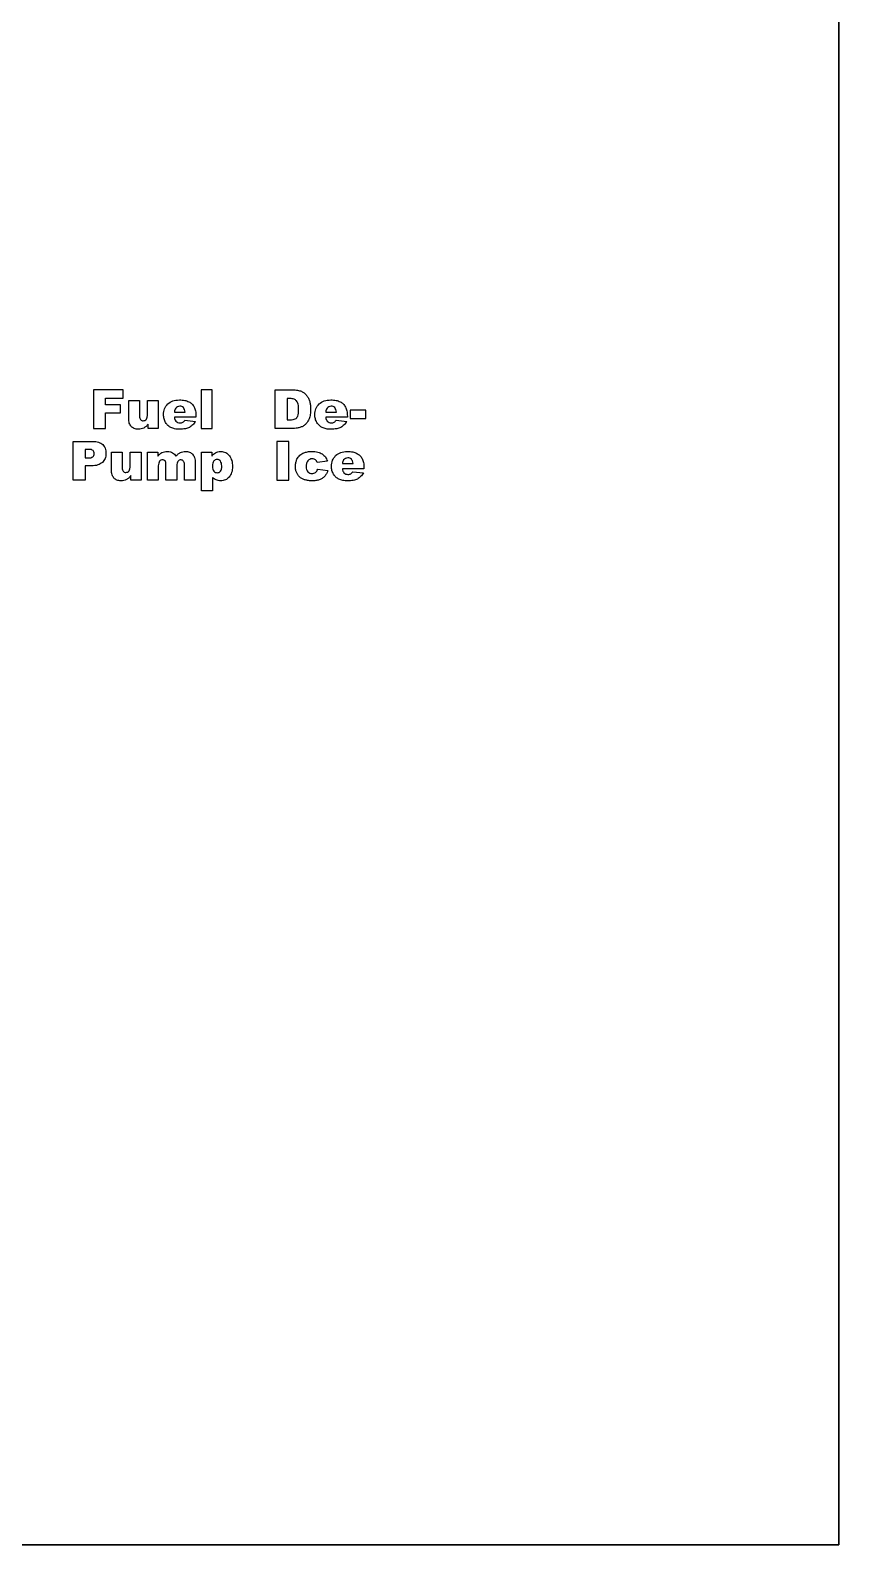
# Model space of a CAD drawing. Header units: millimetres. Extents: x 0 to 125, y 0 to 232.
# Drawn here: x 62.7 to 125.4, y 0 to 117.4 of the extents above; entities that cross this region are included whole.
import ezdxf

# ---------------------------------------------------------------- set-up
doc = ezdxf.new("R2010")
doc.units = ezdxf.units.MM
doc.layers.get('0').update_dxf_attribs({"linetype": 'CONTINUOUS'})

msp = doc.modelspace()

# ---------------------------------------------------------------- linework, layer by layer
for p, q in [((125.38, 0), (125.38, 231.5)), ((81.67, 89.5), (83.05, 89.5)), ((81.67, 86.5), (81.67, 89.5)), ((70.32, 87.29), (70.32, 88.67)), ((70.32, 88.67), (71.16, 88.67)), ((71.16, 88.67), (71.16, 87.48)), ((71.79, 87.63), (71.79, 88.67)), ((71.79, 88.67), (72.62, 88.67)), ((72.62, 88.67), (72.62, 86.5)), ((82.6, 88.82), (82.6, 87.18)), ((82.83, 88.82), (82.6, 88.82)), ((71.84, 86.5), (71.84, 86.85)), ((73.87, 87.78), (74.69, 87.78)), ((75.54, 87.38), (73.87, 87.38)), ((74.67, 87.14), (75.49, 87.06)), ((75.54, 87.47), (75.54, 87.38)), ((82.6, 87.18), (82.82, 87.18)), ((85.61, 87.78), (86.43, 87.78)), ((87.28, 87.38), (85.61, 87.38)), ((86.41, 87.14), (87.23, 87.06)), ((87.28, 87.47), (87.28, 87.38)), ((72.62, 86.5), (71.84, 86.5)), ((83.05, 86.5), (81.67, 86.5)), ((66.01, 85.5), (67.55, 85.5)), ((66.01, 82.5), (66.01, 85.5)), ((67.21, 84.89), (66.94, 84.89)), ((66.94, 84.89), (66.94, 84.22)), ((68.98, 83.29), (68.98, 84.67)), ((68.98, 84.67), (69.82, 84.67)), ((69.82, 84.67), (69.82, 83.48)), ((70.44, 83.63), (70.44, 84.67)), ((70.44, 84.67), (71.28, 84.67)), ((71.28, 84.67), (71.28, 82.5)), ((71.79, 84.67), (72.57, 84.67)), ((71.79, 82.5), (71.79, 84.67)), ((72.57, 84.67), (72.57, 84.36)), ((75.98, 81.67), (75.98, 84.67)), ((75.98, 84.67), (76.76, 84.67)), ((76.76, 84.67), (76.76, 84.35)), ((66.94, 84.22), (67.17, 84.22)), ((67.45, 83.61), (66.94, 83.61)), ((66.94, 83.61), (66.94, 82.5)), ((72.62, 83.61), (72.62, 82.5)), ((73.21, 82.5), (73.21, 83.7)), ((74.05, 83.62), (74.05, 82.5)), ((74.64, 82.5), (74.64, 83.74)), ((75.48, 83.86), (75.48, 82.5)), ((85.73, 83.98), (84.94, 83.87)), ((84.98, 83.35), (85.77, 83.26)), ((88.56, 83.38), (86.89, 83.38)), ((86.9, 83.78), (87.72, 83.78)), ((88.56, 83.47), (88.56, 83.38)), ((66.94, 82.5), (66.01, 82.5)), ((70.5, 82.5), (70.5, 82.85)), ((71.28, 82.5), (70.5, 82.5)), ((72.62, 82.5), (71.79, 82.5)), ((74.05, 82.5), (73.21, 82.5)), ((75.48, 82.5), (74.64, 82.5)), ((76.82, 82.71), (76.82, 81.67)), ((87.7, 83.14), (88.52, 83.06)), ((76.82, 81.67), (75.98, 81.67)), ((0, 0), (125.38, 0))]:
    msp.add_line(p, q)
for points in [[(0, 0), (0, 231.5), (125.38, 231.5), (125.38, 0)], [(125.38, 231.5), (0, 231.5), (0, 0), (125.38, 0)], [(69.89, 89.5), (67.59, 89.5), (67.59, 86.5), (68.53, 86.5), (68.53, 87.73), (69.69, 87.73), (69.69, 88.33), (68.53, 88.33), (68.53, 88.86), (69.89, 88.86)], [(76.79, 89.5), (75.95, 89.5), (75.95, 86.5), (76.79, 86.5)], [(88.71, 87.92), (87.5, 87.92), (87.5, 87.27), (88.71, 87.27)], [(82.75, 85.5), (81.82, 85.5), (81.82, 82.5), (82.75, 82.5)]]:
    msp.add_lwpolyline(points, close=True)
for points, knots in [([(83.05, 89.5), (83.17, 89.5), (83.4, 89.49), (83.61, 89.42), (83.71, 89.39)], [0, 0, 0, 0, 0.03691285, 0.06705652, 0.06705652, 0.06705652, 0.06705652]), ([(83.71, 89.39), (83.79, 89.35), (83.94, 89.27), (84.06, 89.14), (84.12, 89.07)], [0, 0, 0, 0, 0.02655499, 0.05258391, 0.05258391, 0.05258391, 0.05258391]), ([(73.02, 87.58), (73.03, 87.74), (73.06, 88.05), (73.25, 88.29), (73.35, 88.41)], [0, 0, 0, 0, 0.04681152, 0.09065635, 0.09065635, 0.09065635, 0.09065635]), ([(73.35, 88.41), (73.47, 88.5), (73.74, 88.7), (74.07, 88.71), (74.25, 88.72)], [0, 0, 0, 0, 0.04547985, 0.09736893, 0.09736893, 0.09736893, 0.09736893]), ([(73.97, 88.07), (73.94, 88.03), (73.89, 87.94), (73.88, 87.84), (73.87, 87.78)], [0, 0, 0, 0, 0.01370488, 0.03108244, 0.03108244, 0.03108244, 0.03108244]), ([(74.28, 88.23), (74.22, 88.22), (74.1, 88.21), (74.01, 88.12), (73.97, 88.07)], [0, 0, 0, 0, 0.01828409, 0.03650167, 0.03650167, 0.03650167, 0.03650167]), ([(74.25, 88.72), (74.39, 88.72), (74.64, 88.71), (74.88, 88.62), (74.99, 88.58)], [0, 0, 0, 0, 0.04189524, 0.07552958, 0.07552958, 0.07552958, 0.07552958]), ([(74.56, 88.12), (74.52, 88.16), (74.44, 88.22), (74.34, 88.23), (74.28, 88.23)], [0, 0, 0, 0, 0.01449646, 0.03024105, 0.03024105, 0.03024105, 0.03024105]), ([(74.69, 87.78), (74.68, 87.85), (74.67, 87.98), (74.59, 88.08), (74.56, 88.12)], [0, 0, 0, 0, 0.02119771, 0.03746962, 0.03746962, 0.03746962, 0.03746962]), ([(74.99, 88.58), (75.07, 88.53), (75.24, 88.42), (75.35, 88.26), (75.4, 88.17)], [0, 0, 0, 0, 0.02940978, 0.05872589, 0.05872589, 0.05872589, 0.05872589]), ([(75.4, 88.17), (75.44, 88.07), (75.53, 87.85), (75.54, 87.61), (75.54, 87.47)], [0, 0, 0, 0, 0.03261633, 0.07170851, 0.07170851, 0.07170851, 0.07170851]), ([(83.34, 88.64), (83.28, 88.7), (83.13, 88.81), (82.94, 88.82), (82.83, 88.82)], [0, 0, 0, 0, 0.02452352, 0.05573565, 0.05573565, 0.05573565, 0.05573565]), ([(83.5, 87.99), (83.5, 88.13), (83.5, 88.36), (83.39, 88.56), (83.34, 88.64)], [0, 0, 0, 0, 0.04034807, 0.06804357, 0.06804357, 0.06804357, 0.06804357]), ([(84.12, 89.07), (84.17, 89), (84.27, 88.85), (84.33, 88.68), (84.36, 88.59)], [0, 0, 0, 0, 0.02644236, 0.05391431, 0.05391431, 0.05391431, 0.05391431]), ([(84.36, 88.59), (84.38, 88.5), (84.42, 88.31), (84.43, 88.11), (84.43, 88.01)], [0, 0, 0, 0, 0.02877558, 0.05870948, 0.05870948, 0.05870948, 0.05870948]), ([(84.76, 87.58), (84.77, 87.74), (84.79, 88.05), (84.99, 88.29), (85.08, 88.41)], [0, 0, 0, 0, 0.0468115, 0.09065633, 0.09065633, 0.09065633, 0.09065633]), ([(85.08, 88.41), (85.21, 88.5), (85.48, 88.7), (85.81, 88.71), (85.99, 88.72)], [0, 0, 0, 0, 0.04547985, 0.09736899, 0.09736899, 0.09736899, 0.09736899]), ([(85.7, 88.07), (85.68, 88.03), (85.63, 87.94), (85.61, 87.84), (85.61, 87.78)], [0, 0, 0, 0, 0.01370488, 0.03108242, 0.03108242, 0.03108242, 0.03108242]), ([(86.02, 88.23), (85.96, 88.22), (85.83, 88.21), (85.75, 88.12), (85.7, 88.07)], [0, 0, 0, 0, 0.01828409, 0.03650167, 0.03650167, 0.03650167, 0.03650167]), ([(85.99, 88.72), (86.13, 88.72), (86.38, 88.71), (86.62, 88.62), (86.72, 88.58)], [0, 0, 0, 0, 0.04189524, 0.07552952, 0.07552952, 0.07552952, 0.07552952]), ([(86.3, 88.12), (86.26, 88.16), (86.18, 88.22), (86.07, 88.23), (86.02, 88.23)], [0, 0, 0, 0, 0.01449641, 0.03024111, 0.03024111, 0.03024111, 0.03024111]), ([(86.43, 87.78), (86.42, 87.85), (86.4, 87.98), (86.33, 88.08), (86.3, 88.12)], [0, 0, 0, 0, 0.02119769, 0.03746964, 0.03746964, 0.03746964, 0.03746964]), ([(86.72, 88.58), (86.81, 88.53), (86.98, 88.42), (87.08, 88.26), (87.13, 88.17)], [0, 0, 0, 0, 0.0294099, 0.0587259, 0.0587259, 0.0587259, 0.0587259]), ([(87.13, 88.17), (87.18, 88.07), (87.27, 87.85), (87.27, 87.61), (87.28, 87.47)], [0, 0, 0, 0, 0.03261635, 0.07170853, 0.07170853, 0.07170853, 0.07170853]), ([(70.52, 86.66), (70.46, 86.74), (70.33, 86.93), (70.33, 87.16), (70.32, 87.29)], [0, 0, 0, 0, 0.02994884, 0.06748677, 0.06748677, 0.06748677, 0.06748677]), ([(71.16, 87.48), (71.16, 87.42), (71.16, 87.31), (71.21, 87.23), (71.24, 87.19)], [0, 0, 0, 0, 0.01759868, 0.03048004, 0.03048004, 0.03048004, 0.03048004]), ([(71.24, 87.19), (71.26, 87.16), (71.33, 87.11), (71.41, 87.1), (71.45, 87.1)], [0, 0, 0, 0, 0.01115705, 0.02352111, 0.02352111, 0.02352111, 0.02352111]), ([(71.45, 87.1), (71.5, 87.11), (71.59, 87.12), (71.66, 87.18), (71.69, 87.22)], [0, 0, 0, 0, 0.01388174, 0.02774027, 0.02774027, 0.02774027, 0.02774027]), ([(71.84, 86.85), (71.79, 86.79), (71.69, 86.67), (71.55, 86.58), (71.49, 86.54)], [0, 0, 0, 0, 0.02549735, 0.04700638, 0.04700638, 0.04700638, 0.04700638]), ([(71.69, 87.22), (71.72, 87.27), (71.79, 87.4), (71.79, 87.54), (71.79, 87.63)], [0, 0, 0, 0, 0.01753133, 0.04276312, 0.04276312, 0.04276312, 0.04276312]), ([(73.18, 86.96), (73.14, 87.05), (73.04, 87.25), (73.03, 87.47), (73.02, 87.58)], [0, 0, 0, 0, 0.03130423, 0.06503433, 0.06503433, 0.06503433, 0.06503433]), ([(73.59, 86.57), (73.52, 86.62), (73.35, 86.72), (73.24, 86.88), (73.18, 86.96)], [0, 0, 0, 0, 0.02758208, 0.05696861, 0.05696861, 0.05696861, 0.05696861]), ([(73.87, 87.38), (73.88, 87.32), (73.89, 87.21), (73.95, 87.12), (73.98, 87.08)], [0, 0, 0, 0, 0.0179124, 0.03213925, 0.03213925, 0.03213925, 0.03213925]), ([(73.98, 87.08), (74.02, 87.04), (74.11, 86.96), (74.23, 86.95), (74.29, 86.94)], [0, 0, 0, 0, 0.01748679, 0.03543625, 0.03543625, 0.03543625, 0.03543625]), ([(74.29, 86.94), (74.33, 86.94), (74.41, 86.95), (74.49, 86.98), (74.53, 87)], [0, 0, 0, 0, 0.01206934, 0.02432458, 0.02432458, 0.02432458, 0.02432458]), ([(74.53, 87), (74.55, 87.02), (74.61, 87.06), (74.65, 87.11), (74.67, 87.14)], [0, 0, 0, 0, 0.00883061, 0.02005991, 0.02005991, 0.02005991, 0.02005991]), ([(75.49, 87.06), (75.43, 86.96), (75.31, 86.77), (75.12, 86.65), (75.04, 86.59)], [0, 0, 0, 0, 0.03495313, 0.06599299, 0.06599299, 0.06599299, 0.06599299]), ([(82.82, 87.18), (82.91, 87.18), (83.05, 87.18), (83.18, 87.23), (83.24, 87.25)], [0, 0, 0, 0, 0.02491577, 0.04208396, 0.04208396, 0.04208396, 0.04208396]), ([(83.24, 87.25), (83.28, 87.27), (83.36, 87.33), (83.41, 87.42), (83.43, 87.47)], [0, 0, 0, 0, 0.01407814, 0.03005546, 0.03005546, 0.03005546, 0.03005546]), ([(83.43, 87.47), (83.45, 87.54), (83.5, 87.71), (83.5, 87.89), (83.5, 87.99)], [0, 0, 0, 0, 0.02168925, 0.0527663, 0.0527663, 0.0527663, 0.0527663]), ([(84.32, 87.26), (84.28, 87.18), (84.2, 87.02), (84.08, 86.88), (84.02, 86.82)], [0, 0, 0, 0, 0.02763829, 0.05413514, 0.05413514, 0.05413514, 0.05413514]), ([(84.43, 88.01), (84.43, 87.87), (84.43, 87.61), (84.35, 87.37), (84.32, 87.26)], [0, 0, 0, 0, 0.04278037, 0.07571829, 0.07571829, 0.07571829, 0.07571829]), ([(84.92, 86.96), (84.87, 87.05), (84.77, 87.25), (84.76, 87.47), (84.76, 87.58)], [0, 0, 0, 0, 0.03130429, 0.06503435, 0.06503435, 0.06503435, 0.06503435]), ([(85.33, 86.57), (85.25, 86.62), (85.09, 86.72), (84.98, 86.88), (84.92, 86.96)], [0, 0, 0, 0, 0.02758207, 0.05696858, 0.05696858, 0.05696858, 0.05696858]), ([(85.61, 87.38), (85.61, 87.32), (85.63, 87.21), (85.69, 87.12), (85.71, 87.08)], [0, 0, 0, 0, 0.01791237, 0.03213925, 0.03213925, 0.03213925, 0.03213925]), ([(85.71, 87.08), (85.76, 87.04), (85.85, 86.96), (85.97, 86.95), (86.03, 86.94)], [0, 0, 0, 0, 0.01748678, 0.03543624, 0.03543624, 0.03543624, 0.03543624]), ([(86.03, 86.94), (86.07, 86.94), (86.15, 86.95), (86.23, 86.98), (86.26, 87)], [0, 0, 0, 0, 0.01206928, 0.02432458, 0.02432458, 0.02432458, 0.02432458]), ([(86.26, 87), (86.29, 87.02), (86.34, 87.06), (86.38, 87.11), (86.41, 87.14)], [0, 0, 0, 0, 0.00883063, 0.02005986, 0.02005986, 0.02005986, 0.02005986]), ([(87.23, 87.06), (87.17, 86.96), (87.05, 86.77), (86.86, 86.65), (86.77, 86.59)], [0, 0, 0, 0, 0.03495313, 0.065993, 0.065993, 0.065993, 0.065993]), ([(71.06, 86.45), (70.95, 86.46), (70.75, 86.47), (70.59, 86.6), (70.52, 86.66)], [0, 0, 0, 0, 0.0310982, 0.05900117, 0.05900117, 0.05900117, 0.05900117]), ([(71.49, 86.54), (71.43, 86.52), (71.29, 86.46), (71.14, 86.45), (71.06, 86.45)], [0, 0, 0, 0, 0.02089639, 0.04477131, 0.04477131, 0.04477131, 0.04477131]), ([(74.27, 86.45), (74.14, 86.45), (73.91, 86.46), (73.69, 86.54), (73.59, 86.57)], [0, 0, 0, 0, 0.03869425, 0.06944707, 0.06944707, 0.06944707, 0.06944707]), ([(75.04, 86.59), (74.93, 86.55), (74.69, 86.46), (74.42, 86.45), (74.27, 86.45)], [0, 0, 0, 0, 0.03409555, 0.0781853, 0.0781853, 0.0781853, 0.0781853]), ([(83.6, 86.58), (83.5, 86.56), (83.32, 86.51), (83.14, 86.5), (83.05, 86.5)], [0, 0, 0, 0, 0.02970006, 0.05597361, 0.05597361, 0.05597361, 0.05597361]), ([(84.02, 86.82), (83.95, 86.77), (83.83, 86.66), (83.67, 86.61), (83.6, 86.58)], [0, 0, 0, 0, 0.02507384, 0.04843619, 0.04843619, 0.04843619, 0.04843619]), ([(86.01, 86.45), (85.88, 86.45), (85.65, 86.46), (85.43, 86.54), (85.33, 86.57)], [0, 0, 0, 0, 0.03869425, 0.06944707, 0.06944707, 0.06944707, 0.06944707]), ([(86.77, 86.59), (86.67, 86.55), (86.42, 86.46), (86.16, 86.45), (86.01, 86.45)], [0, 0, 0, 0, 0.03409553, 0.07818528, 0.07818528, 0.07818528, 0.07818528]), ([(67.56, 84.79), (67.52, 84.82), (67.41, 84.89), (67.28, 84.89), (67.21, 84.89)], [0, 0, 0, 0, 0.0154296, 0.03741236, 0.03741236, 0.03741236, 0.03741236]), ([(67.55, 85.5), (67.7, 85.49), (67.98, 85.49), (68.2, 85.33), (68.31, 85.26)], [0, 0, 0, 0, 0.04442792, 0.08058817, 0.08058817, 0.08058817, 0.08058817]), ([(67.55, 84.31), (67.58, 84.35), (67.64, 84.41), (67.65, 84.51), (67.65, 84.55)], [0, 0, 0, 0, 0.01337383, 0.02687371, 0.02687371, 0.02687371, 0.02687371]), ([(67.65, 84.55), (67.65, 84.6), (67.64, 84.69), (67.59, 84.76), (67.56, 84.79)], [0, 0, 0, 0, 0.01325626, 0.02624041, 0.02624041, 0.02624041, 0.02624041]), ([(68.56, 84.58), (68.55, 84.44), (68.53, 84.17), (68.36, 83.97), (68.28, 83.87)], [0, 0, 0, 0, 0.04103956, 0.07781791, 0.07781791, 0.07781791, 0.07781791]), ([(68.31, 85.26), (68.38, 85.17), (68.54, 84.97), (68.55, 84.71), (68.56, 84.58)], [0, 0, 0, 0, 0.03456759, 0.07420331, 0.07420331, 0.07420331, 0.07420331]), ([(72.57, 84.36), (72.62, 84.42), (72.72, 84.53), (72.85, 84.6), (72.9, 84.64)], [0, 0, 0, 0, 0.02394791, 0.04436525, 0.04436525, 0.04436525, 0.04436525]), ([(72.9, 84.64), (72.97, 84.66), (73.1, 84.72), (73.24, 84.72), (73.32, 84.72)], [0, 0, 0, 0, 0.0199002, 0.04241281, 0.04241281, 0.04241281, 0.04241281]), ([(73.32, 84.72), (73.4, 84.72), (73.54, 84.72), (73.67, 84.66), (73.73, 84.63)], [0, 0, 0, 0, 0.02342537, 0.04259393, 0.04259393, 0.04259393, 0.04259393]), ([(73.73, 84.63), (73.78, 84.59), (73.88, 84.52), (73.94, 84.41), (73.98, 84.36)], [0, 0, 0, 0, 0.01792397, 0.03731726, 0.03731726, 0.03731726, 0.03731726]), ([(73.98, 84.36), (74.04, 84.42), (74.14, 84.53), (74.28, 84.61), (74.34, 84.65)], [0, 0, 0, 0, 0.02590942, 0.04621013, 0.04621013, 0.04621013, 0.04621013]), ([(74.34, 84.65), (74.39, 84.67), (74.52, 84.72), (74.66, 84.72), (74.73, 84.72)], [0, 0, 0, 0, 0.0189307, 0.04083043, 0.04083043, 0.04083043, 0.04083043]), ([(74.73, 84.72), (74.84, 84.72), (75.05, 84.7), (75.2, 84.58), (75.28, 84.51)], [0, 0, 0, 0, 0.03154385, 0.05969655, 0.05969655, 0.05969655, 0.05969655]), ([(75.28, 84.51), (75.34, 84.43), (75.47, 84.23), (75.47, 84), (75.48, 83.86)], [0, 0, 0, 0, 0.03042317, 0.06907968, 0.06907968, 0.06907968, 0.06907968]), ([(76.76, 84.35), (76.81, 84.41), (76.89, 84.52), (77, 84.59), (77.05, 84.63)], [0, 0, 0, 0, 0.02299528, 0.04059479, 0.04059479, 0.04059479, 0.04059479]), ([(77.05, 84.63), (77.12, 84.65), (77.24, 84.71), (77.38, 84.72), (77.46, 84.72)], [0, 0, 0, 0, 0.02049626, 0.04176154, 0.04176154, 0.04176154, 0.04176154]), ([(77.46, 84.72), (77.59, 84.71), (77.86, 84.68), (78.04, 84.49), (78.13, 84.39)], [0, 0, 0, 0, 0.03954034, 0.07767155, 0.07767155, 0.07767155, 0.07767155]), ([(83.6, 84.43), (83.65, 84.47), (83.74, 84.55), (83.85, 84.6), (83.9, 84.62)], [0, 0, 0, 0, 0.01858159, 0.03570756, 0.03570756, 0.03570756, 0.03570756]), ([(83.9, 84.62), (83.99, 84.65), (84.19, 84.72), (84.41, 84.72), (84.52, 84.72)], [0, 0, 0, 0, 0.02877779, 0.06350328, 0.06350328, 0.06350328, 0.06350328]), ([(84.52, 84.72), (84.68, 84.72), (84.97, 84.71), (85.22, 84.59), (85.33, 84.53)], [0, 0, 0, 0, 0.04712859, 0.08423504, 0.08423504, 0.08423504, 0.08423504]), ([(85.33, 84.53), (85.42, 84.46), (85.6, 84.31), (85.68, 84.09), (85.73, 83.98)], [0, 0, 0, 0, 0.03337256, 0.0691039, 0.0691039, 0.0691039, 0.0691039]), ([(86.37, 84.41), (86.5, 84.5), (86.76, 84.7), (87.1, 84.71), (87.27, 84.72)], [0, 0, 0, 0, 0.04547979, 0.09736894, 0.09736894, 0.09736894, 0.09736894]), ([(87.27, 84.72), (87.42, 84.72), (87.67, 84.71), (87.91, 84.62), (88.01, 84.58)], [0, 0, 0, 0, 0.04189524, 0.07552958, 0.07552958, 0.07552958, 0.07552958]), ([(88.01, 84.58), (88.1, 84.53), (88.26, 84.42), (88.37, 84.26), (88.42, 84.17)], [0, 0, 0, 0, 0.0294098, 0.05872581, 0.05872581, 0.05872581, 0.05872581]), ([(67.17, 84.22), (67.25, 84.22), (67.38, 84.22), (67.5, 84.29), (67.55, 84.31)], [0, 0, 0, 0, 0.02293559, 0.03933323, 0.03933323, 0.03933323, 0.03933323]), ([(68.28, 83.87), (68.17, 83.79), (67.92, 83.63), (67.62, 83.62), (67.45, 83.61)], [0, 0, 0, 0, 0.03948167, 0.08878122, 0.08878122, 0.08878122, 0.08878122]), ([(69.82, 83.48), (69.82, 83.42), (69.82, 83.31), (69.87, 83.23), (69.89, 83.19)], [0, 0, 0, 0, 0.01759868, 0.03048004, 0.03048004, 0.03048004, 0.03048004]), ([(70.35, 83.22), (70.38, 83.27), (70.44, 83.4), (70.44, 83.54), (70.44, 83.63)], [0, 0, 0, 0, 0.01753136, 0.04276312, 0.04276312, 0.04276312, 0.04276312]), ([(72.72, 83.97), (72.69, 83.92), (72.63, 83.81), (72.62, 83.68), (72.62, 83.61)], [0, 0, 0, 0, 0.01591317, 0.03732059, 0.03732059, 0.03732059, 0.03732059]), ([(72.95, 84.07), (72.91, 84.07), (72.81, 84.06), (72.75, 84), (72.72, 83.97)], [0, 0, 0, 0, 0.01336994, 0.02667151, 0.02667151, 0.02667151, 0.02667151]), ([(73.11, 84.02), (73.08, 84.04), (73.04, 84.07), (72.98, 84.07), (72.95, 84.07)], [0, 0, 0, 0, 0.00806534, 0.01642374, 0.01642374, 0.01642374, 0.01642374]), ([(73.2, 83.89), (73.19, 83.92), (73.17, 83.97), (73.13, 84.01), (73.11, 84.02)], [0, 0, 0, 0, 0.00824238, 0.01630632, 0.01630632, 0.01630632, 0.01630632]), ([(73.21, 83.7), (73.21, 83.74), (73.21, 83.8), (73.2, 83.87), (73.2, 83.89)], [0, 0, 0, 0, 0.01202952, 0.01954938, 0.01954938, 0.01954938, 0.01954938]), ([(74.14, 83.96), (74.11, 83.92), (74.05, 83.81), (74.05, 83.69), (74.05, 83.62)], [0, 0, 0, 0, 0.01541151, 0.03584541, 0.03584541, 0.03584541, 0.03584541]), ([(74.38, 84.07), (74.33, 84.07), (74.24, 84.06), (74.17, 83.99), (74.14, 83.96)], [0, 0, 0, 0, 0.0135198, 0.02662993, 0.02662993, 0.02662993, 0.02662993]), ([(74.58, 83.96), (74.55, 83.99), (74.5, 84.05), (74.42, 84.06), (74.38, 84.07)], [0, 0, 0, 0, 0.01261953, 0.02438009, 0.02438009, 0.02438009, 0.02438009]), ([(74.64, 83.74), (74.64, 83.78), (74.64, 83.86), (74.6, 83.93), (74.58, 83.96)], [0, 0, 0, 0, 0.01292019, 0.02293727, 0.02293727, 0.02293727, 0.02293727]), ([(76.92, 83.99), (76.89, 83.93), (76.82, 83.81), (76.81, 83.66), (76.81, 83.58)], [0, 0, 0, 0, 0.01821286, 0.04250629, 0.04250629, 0.04250629, 0.04250629]), ([(76.81, 83.58), (76.81, 83.5), (76.82, 83.37), (76.89, 83.25), (76.92, 83.2)], [0, 0, 0, 0, 0.02262214, 0.04040052, 0.04040052, 0.04040052, 0.04040052]), ([(77.18, 84.11), (77.13, 84.11), (77.03, 84.09), (76.96, 84.02), (76.92, 83.99)], [0, 0, 0, 0, 0.01496074, 0.03015823, 0.03015823, 0.03015823, 0.03015823]), ([(77.43, 83.99), (77.4, 84.02), (77.33, 84.09), (77.23, 84.1), (77.18, 84.11)], [0, 0, 0, 0, 0.01467008, 0.02862608, 0.02862608, 0.02862608, 0.02862608]), ([(77.54, 83.6), (77.53, 83.68), (77.53, 83.82), (77.46, 83.93), (77.43, 83.99)], [0, 0, 0, 0, 0.0230364, 0.04067791, 0.04067791, 0.04067791, 0.04067791]), ([(77.44, 83.19), (77.47, 83.25), (77.53, 83.37), (77.54, 83.52), (77.54, 83.6)], [0, 0, 0, 0, 0.01774258, 0.04234531, 0.04234531, 0.04234531, 0.04234531]), ([(78.37, 83.56), (78.36, 83.4), (78.35, 83.1), (78.18, 82.85), (78.11, 82.74)], [0, 0, 0, 0, 0.04824812, 0.0882814, 0.0882814, 0.0882814, 0.0882814]), ([(78.13, 84.39), (78.2, 84.27), (78.35, 84.01), (78.36, 83.72), (78.37, 83.56)], [0, 0, 0, 0, 0.04136001, 0.08692544, 0.08692544, 0.08692544, 0.08692544]), ([(83.26, 83.58), (83.26, 83.68), (83.26, 83.87), (83.34, 84.05), (83.37, 84.14)], [0, 0, 0, 0, 0.03085386, 0.0573825, 0.0573825, 0.0573825, 0.0573825]), ([(83.35, 83.06), (83.32, 83.14), (83.26, 83.3), (83.26, 83.48), (83.26, 83.58)], [0, 0, 0, 0, 0.0236696, 0.05269552, 0.05269552, 0.05269552, 0.05269552]), ([(83.37, 84.14), (83.4, 84.19), (83.46, 84.3), (83.55, 84.38), (83.6, 84.43)], [0, 0, 0, 0, 0.01841554, 0.03738984, 0.03738984, 0.03738984, 0.03738984]), ([(84.21, 84), (84.17, 83.94), (84.09, 83.81), (84.09, 83.64), (84.08, 83.55)], [0, 0, 0, 0, 0.02094073, 0.04736025, 0.04736025, 0.04736025, 0.04736025]), ([(84.08, 83.55), (84.09, 83.47), (84.09, 83.33), (84.17, 83.2), (84.21, 83.15)], [0, 0, 0, 0, 0.02375495, 0.04333061, 0.04333061, 0.04333061, 0.04333061]), ([(84.55, 84.15), (84.48, 84.15), (84.35, 84.13), (84.26, 84.05), (84.21, 84)], [0, 0, 0, 0, 0.01906181, 0.0375336, 0.0375336, 0.0375336, 0.0375336]), ([(84.81, 84.08), (84.77, 84.1), (84.69, 84.15), (84.6, 84.15), (84.55, 84.15)], [0, 0, 0, 0, 0.01255427, 0.02736819, 0.02736819, 0.02736819, 0.02736819]), ([(84.94, 83.87), (84.93, 83.91), (84.9, 84), (84.84, 84.05), (84.81, 84.08)], [0, 0, 0, 0, 0.01326057, 0.02527736, 0.02527736, 0.02527736, 0.02527736]), ([(84.81, 83.09), (84.84, 83.13), (84.92, 83.2), (84.96, 83.3), (84.98, 83.35)], [0, 0, 0, 0, 0.01442974, 0.03108427, 0.03108427, 0.03108427, 0.03108427]), ([(86.05, 83.58), (86.06, 83.74), (86.08, 84.05), (86.28, 84.29), (86.37, 84.41)], [0, 0, 0, 0, 0.0468115, 0.09065633, 0.09065633, 0.09065633, 0.09065633]), ([(86.21, 82.96), (86.16, 83.05), (86.06, 83.25), (86.05, 83.47), (86.05, 83.58)], [0, 0, 0, 0, 0.03130426, 0.06503432, 0.06503432, 0.06503432, 0.06503432]), ([(86.89, 83.38), (86.9, 83.32), (86.92, 83.21), (86.98, 83.12), (87, 83.08)], [0, 0, 0, 0, 0.01791237, 0.03213925, 0.03213925, 0.03213925, 0.03213925]), ([(86.99, 84.07), (86.97, 84.03), (86.92, 83.94), (86.9, 83.84), (86.9, 83.78)], [0, 0, 0, 0, 0.01370488, 0.03108242, 0.03108242, 0.03108242, 0.03108242]), ([(87.31, 84.23), (87.25, 84.22), (87.12, 84.21), (87.03, 84.12), (86.99, 84.07)], [0, 0, 0, 0, 0.01828409, 0.03650166, 0.03650166, 0.03650166, 0.03650166]), ([(87.59, 84.12), (87.55, 84.16), (87.47, 84.22), (87.36, 84.23), (87.31, 84.23)], [0, 0, 0, 0, 0.01449646, 0.03024105, 0.03024105, 0.03024105, 0.03024105]), ([(87.72, 83.78), (87.71, 83.85), (87.69, 83.98), (87.62, 84.08), (87.59, 84.12)], [0, 0, 0, 0, 0.02119769, 0.03746961, 0.03746961, 0.03746961, 0.03746961]), ([(88.42, 84.17), (88.46, 84.07), (88.55, 83.85), (88.56, 83.61), (88.56, 83.47)], [0, 0, 0, 0, 0.03261637, 0.07170855, 0.07170855, 0.07170855, 0.07170855]), ([(69.17, 82.66), (69.12, 82.74), (68.99, 82.93), (68.98, 83.16), (68.98, 83.29)], [0, 0, 0, 0, 0.0299488, 0.06748673, 0.06748673, 0.06748673, 0.06748673]), ([(69.71, 82.45), (69.61, 82.46), (69.4, 82.47), (69.25, 82.6), (69.17, 82.66)], [0, 0, 0, 0, 0.0310982, 0.05900118, 0.05900118, 0.05900118, 0.05900118]), ([(70.15, 82.54), (70.08, 82.52), (69.94, 82.46), (69.79, 82.45), (69.71, 82.45)], [0, 0, 0, 0, 0.02089635, 0.04477126, 0.04477126, 0.04477126, 0.04477126]), ([(69.89, 83.19), (69.92, 83.16), (69.98, 83.11), (70.06, 83.1), (70.1, 83.1)], [0, 0, 0, 0, 0.01115701, 0.02352113, 0.02352113, 0.02352113, 0.02352113]), ([(70.1, 83.1), (70.15, 83.11), (70.25, 83.12), (70.31, 83.18), (70.35, 83.22)], [0, 0, 0, 0, 0.01388174, 0.02774025, 0.02774025, 0.02774025, 0.02774025]), ([(70.5, 82.85), (70.44, 82.79), (70.34, 82.67), (70.21, 82.58), (70.15, 82.54)], [0, 0, 0, 0, 0.02549737, 0.0470064, 0.0470064, 0.0470064, 0.0470064]), ([(77.1, 82.52), (77.05, 82.54), (76.95, 82.59), (76.86, 82.67), (76.82, 82.71)], [0, 0, 0, 0, 0.01707715, 0.03455402, 0.03455402, 0.03455402, 0.03455402]), ([(76.92, 83.2), (76.96, 83.16), (77.04, 83.09), (77.14, 83.08), (77.19, 83.07)], [0, 0, 0, 0, 0.01544048, 0.03090197, 0.03090197, 0.03090197, 0.03090197]), ([(77.45, 82.45), (77.39, 82.45), (77.27, 82.46), (77.16, 82.5), (77.1, 82.52)], [0, 0, 0, 0, 0.01846468, 0.03587535, 0.03587535, 0.03587535, 0.03587535]), ([(77.19, 83.07), (77.24, 83.08), (77.34, 83.09), (77.4, 83.16), (77.44, 83.19)], [0, 0, 0, 0, 0.01368393, 0.02788248, 0.02788248, 0.02788248, 0.02788248]), ([(78.11, 82.74), (78.02, 82.65), (77.83, 82.49), (77.58, 82.46), (77.45, 82.45)], [0, 0, 0, 0, 0.03638335, 0.07335096, 0.07335096, 0.07335096, 0.07335096]), ([(83.61, 82.72), (83.56, 82.77), (83.45, 82.87), (83.38, 83), (83.35, 83.06)], [0, 0, 0, 0, 0.02154153, 0.04288886, 0.04288886, 0.04288886, 0.04288886]), ([(84.01, 82.52), (83.93, 82.54), (83.79, 82.59), (83.67, 82.68), (83.61, 82.72)], [0, 0, 0, 0, 0.02301134, 0.04503515, 0.04503515, 0.04503515, 0.04503515]), ([(84.58, 82.45), (84.48, 82.45), (84.28, 82.46), (84.09, 82.5), (84.01, 82.52)], [0, 0, 0, 0, 0.03173426, 0.05809287, 0.05809287, 0.05809287, 0.05809287]), ([(84.21, 83.15), (84.26, 83.11), (84.35, 83.03), (84.47, 83.02), (84.53, 83.01)], [0, 0, 0, 0, 0.01779495, 0.03603443, 0.03603443, 0.03603443, 0.03603443]), ([(84.53, 83.01), (84.59, 83.01), (84.68, 83.02), (84.77, 83.07), (84.81, 83.09)], [0, 0, 0, 0, 0.01521181, 0.02916828, 0.02916828, 0.02916828, 0.02916828]), ([(85.17, 82.55), (85.08, 82.52), (84.89, 82.46), (84.69, 82.45), (84.58, 82.45)], [0, 0, 0, 0, 0.02742411, 0.06018559, 0.06018559, 0.06018559, 0.06018559]), ([(85.55, 82.83), (85.5, 82.78), (85.39, 82.66), (85.25, 82.59), (85.17, 82.55)], [0, 0, 0, 0, 0.02341444, 0.04775925, 0.04775925, 0.04775925, 0.04775925]), ([(85.77, 83.26), (85.74, 83.18), (85.69, 83.03), (85.6, 82.9), (85.55, 82.83)], [0, 0, 0, 0, 0.0246637, 0.0482406, 0.0482406, 0.0482406, 0.0482406]), ([(86.62, 82.57), (86.54, 82.62), (86.37, 82.72), (86.27, 82.88), (86.21, 82.96)], [0, 0, 0, 0, 0.02758216, 0.05696864, 0.05696864, 0.05696864, 0.05696864]), ([(87.3, 82.45), (87.17, 82.45), (86.94, 82.46), (86.72, 82.54), (86.62, 82.57)], [0, 0, 0, 0, 0.03869426, 0.069447, 0.069447, 0.069447, 0.069447]), ([(87, 83.08), (87.05, 83.04), (87.13, 82.96), (87.26, 82.95), (87.32, 82.94)], [0, 0, 0, 0, 0.01748682, 0.03543623, 0.03543623, 0.03543623, 0.03543623]), ([(88.06, 82.59), (87.96, 82.55), (87.71, 82.46), (87.45, 82.45), (87.3, 82.45)], [0, 0, 0, 0, 0.03409553, 0.07818534, 0.07818534, 0.07818534, 0.07818534]), ([(87.32, 82.94), (87.36, 82.94), (87.44, 82.95), (87.51, 82.98), (87.55, 83)], [0, 0, 0, 0, 0.01206933, 0.02432459, 0.02432459, 0.02432459, 0.02432459]), ([(87.55, 83), (87.57, 83.02), (87.63, 83.06), (87.67, 83.11), (87.7, 83.14)], [0, 0, 0, 0, 0.00883063, 0.0200599, 0.0200599, 0.0200599, 0.0200599]), ([(88.52, 83.06), (88.45, 82.96), (88.33, 82.77), (88.15, 82.65), (88.06, 82.59)], [0, 0, 0, 0, 0.03495313, 0.065993, 0.065993, 0.065993, 0.065993])]:
    msp.add_open_spline(points, degree=3, knots=knots)

doc.saveas('drawing.dxf')
